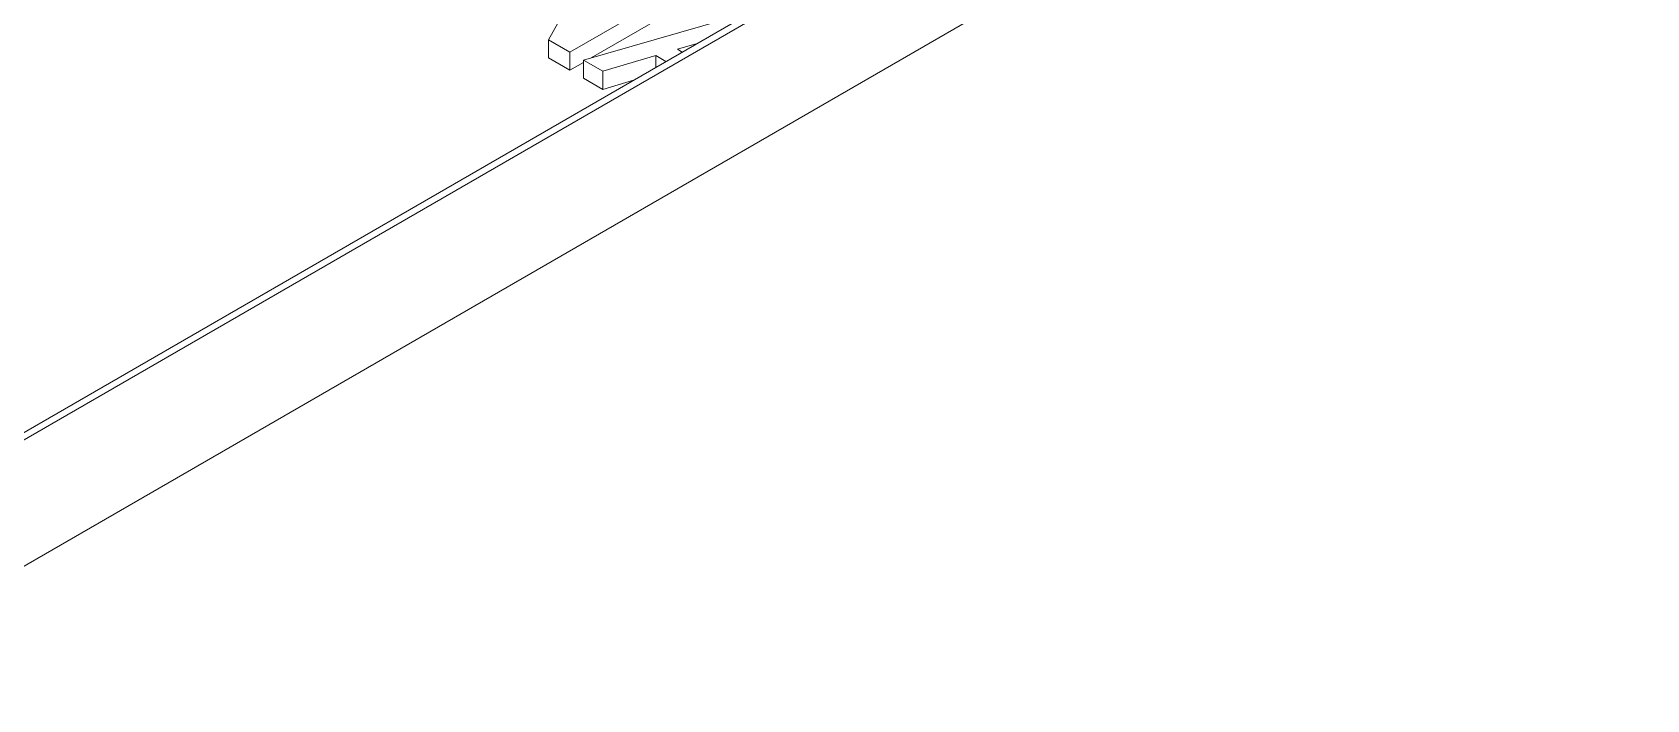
# Model space of a CAD drawing. Header units: millimetres. Extents: x 13 to 546, y 6 to 425.
# Drawn here: x 427.83 to 446.12, y 284.02 to 291.57 of the extents above; entities that cross this region are included whole.
import ezdxf

# ---------------------------------------------------------------- set-up
doc = ezdxf.new("R2010")
doc.units = ezdxf.units.MM
doc.layers.add('Visible (ANSI)', color=7, linetype='Continuous', lineweight=18)
doc.layers.add('Visible Narrow (ANSI)', color=7, linetype='Continuous', lineweight=9)

msp = doc.modelspace()

# ---------------------------------------------------------------- linework, layer by layer
at = {"layer": 'Visible (ANSI)'}
for p, q in [((479.873, 317.147), (422.636, 284.101)), ((479.063, 315.165), (426.172, 284.628)), ((434.36, 292.714), (433.677, 291.489)), ((433.919, 291.349), (435.546, 292.288)), ((435.546, 292.084), (434.163, 291.286)), ((435.98, 291.806), (434.074, 291.26)), ((433.677, 291.489), (433.919, 291.349)), ((433.677, 291.285), (433.677, 291.489)), ((435.139, 291.383), (435.362, 291.449)), ((433.919, 291.145), (433.677, 291.285)), ((433.919, 291.145), (433.919, 291.349)), ((434.074, 291.234), (433.919, 291.145)), ((434.074, 291.26), (434.292, 291.134)), ((434.074, 291.056), (434.074, 291.26)), ((434.292, 291.134), (434.895, 291.311)), ((434.895, 291.311), (435.009, 291.245)), ((434.895, 291.179), (434.895, 291.311)), ((435.194, 291.351), (435.139, 291.383)), ((434.292, 290.929), (434.074, 291.056)), ((434.292, 290.929), (434.292, 291.134)), ((434.64, 291.032), (434.292, 290.929))]:
    msp.add_line(p, q, dxfattribs=at)
at = {"layer": 'Visible Narrow (ANSI)'}
msp.add_line((422.636, 284.017), (480.123, 317.207), dxfattribs=at)

doc.saveas('drawing.dxf')
